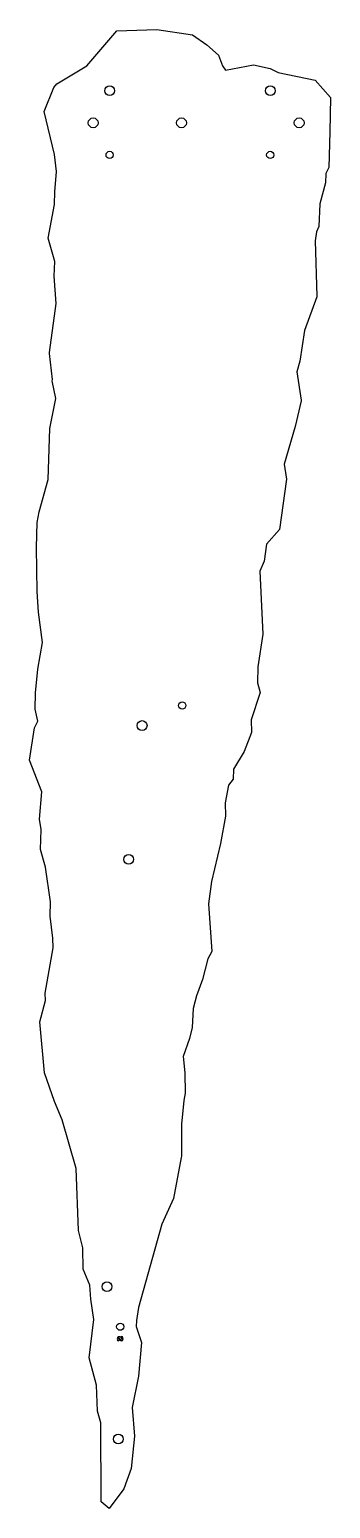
# Model space of a CAD drawing. Header units: millimetres. Extents: x 67 to 441, y 76 to 1919.
import ezdxf

# ---------------------------------------------------------------- set-up
doc = ezdxf.new("R2010")
doc.units = ezdxf.units.MM
doc.linetypes.add('SLD-Durchgehend', pattern=[0])

msp = doc.modelspace()

# ---------------------------------------------------------------- linework, layer by layer
at = {"color": 7, "linetype": 'SLD-Durchgehend', "lineweight": 25}
for p, q in [((137.8, 1873.7), (175.2, 1917.4)), ((175.2, 1917.4), (225.2, 1918.9)), ((225.2, 1918.9), (269.5, 1912.2)), ((269.5, 1912.2), (287.5, 1900.1)), ((287.5, 1900.1), (302, 1887.2)), ((302, 1887.2), (306.7, 1873.9)), ((100.4, 1851.3), (137.8, 1873.7)), ((306.7, 1873.9), (310.6, 1868.4)), ((310.6, 1868.4), (345.3, 1874.9)), ((345.3, 1874.9), (366.1, 1870.4)), ((366.1, 1870.4), (376, 1865.5)), ((376, 1865.5), (422.4, 1856)), ((84.9, 1817), (96.6, 1846.7)), ((96.6, 1846.7), (100.4, 1851.3)), ((422.4, 1856), (441.2, 1834.3)), ((441.2, 1834.3), (440.5, 1791.3)), ((97.7, 1763.4), (84.9, 1817)), ((440.5, 1791.3), (439.2, 1747.2)), ((100.2, 1741.9), (97.7, 1763.4)), ((97.9, 1716.8), (100.2, 1741.9)), ((435.7, 1739.6), (435.3, 1727.8)), ((439.2, 1747.2), (435.7, 1739.6)), ((97.6, 1700.8), (97.9, 1716.8)), ((435.3, 1727.8), (428.2, 1701.8)), ((89.7, 1659.1), (97.6, 1700.8)), ((428.2, 1701.8), (427, 1673.7)), ((97.9, 1629.8), (89.7, 1659.1)), ((424, 1666.9), (422.4, 1655.8)), ((427, 1673.7), (424, 1666.9)), ((422.4, 1655.8), (424.3, 1586.6)), ((97.2, 1611.6), (97.9, 1629.8)), ((99.5, 1577.5), (97.2, 1611.6)), ((424.1, 1585.7), (409.1, 1543.9)), ((424.3, 1586.6), (424.1, 1585.7)), ((91.2, 1516.4), (99.5, 1577.5)), ((409.1, 1543.9), (403, 1505.9)), ((91.3, 1515.2), (91.2, 1516.4)), ((95.3, 1482.9), (91.3, 1515.2)), ((403, 1505.9), (399.2, 1492.3)), ((94.9, 1481.2), (95.3, 1482.9)), ((99.1, 1459.2), (94.9, 1481.2)), ((399.2, 1492.3), (404.9, 1457)), ((91.8, 1421.8), (99.1, 1459.2)), ((404.9, 1456.2), (397.2, 1424.2)), ((404.9, 1457), (404.9, 1456.2)), ((89.8, 1358.4), (91.8, 1421.8)), ((397.2, 1424.2), (383.8, 1377.3)), ((383.8, 1377.3), (386.5, 1358.6)), ((78.7, 1318.1), (89.8, 1358.4)), ((386.5, 1358.6), (377.7, 1296)), ((76, 1304.7), (78.7, 1318.1)), ((75.2, 1273.5), (76, 1304.7)), ((377.7, 1296), (361.7, 1277.5)), ((75.9, 1218.6), (75.2, 1273.5)), ((361.7, 1277.5), (358.6, 1256.4)), ((358.6, 1256.4), (353.3, 1244.1)), ((353.3, 1244.1), (356.9, 1165.7)), ((77.8, 1193), (75.9, 1218.6)), ((82.6, 1155), (77.8, 1193)), ((356.9, 1165.7), (350.7, 1124.9)), ((76.7, 1122), (82.6, 1155)), ((350.7, 1124.9), (350.4, 1104.8)), ((74.1, 1092.6), (76.7, 1122)), ((73.6, 1072), (74.1, 1092.6)), ((353.7, 1092.7), (342.6, 1058.7)), ((350.4, 1104.8), (353.7, 1092.7)), ((76.7, 1057), (73.6, 1072)), ((72.8, 1048.9), (76.7, 1057)), ((342.6, 1058.7), (342.9, 1043)), ((66.6, 1008.6), (72.8, 1048.9)), ((342.9, 1043), (333.7, 1019.4)), ((333.7, 1019.4), (320.4, 997.5)), ((81.7, 968.9), (66.6, 1008.6)), ((320.4, 997.5), (320.2, 985)), ((314.4, 977.2), (310.3, 955.6)), ((320.2, 985), (314.4, 977.2)), ((79, 935.1), (81.7, 968.9)), ((310.3, 955.6), (310.5, 938.8)), ((81.1, 922.1), (79, 935.1)), ((80.3, 897.1), (81.1, 922.1)), ((310.5, 938.8), (304.5, 904.8)), ((304.5, 904.8), (293, 857.5)), ((86.3, 875.2), (80.3, 897.1)), ((92.7, 831.9), (86.3, 875.2)), ((293, 857.5), (289.4, 829.6)), ((92.2, 814.3), (92.7, 831.9)), ((289.4, 829.6), (293.6, 770.1)), ((95.7, 786.6), (92.2, 814.3)), ((86, 718.1), (95.9, 774.7)), ((95.9, 774.7), (95.7, 786.6)), ((288.5, 761.2), (282, 735.2)), ((293.6, 770.1), (288.5, 761.2)), ((282, 735.2), (274.5, 714.8)), ((79.3, 682.4), (86.6, 709.1)), ((86.6, 709.1), (86, 718.1)), ((274.5, 714.8), (270.4, 699.1)), ((85.2, 618.8), (79.3, 682.4)), ((270.4, 699.1), (269, 675.3)), ((269, 675.3), (265.7, 661.6)), ((265.7, 661.6), (258, 639.2)), ((258, 639.2), (259.9, 619)), ((97.7, 583.2), (85.2, 618.8)), ((259.9, 619), (260.5, 593.7)), ((260.5, 593.7), (258.5, 584.6)), ((107.3, 560.3), (97.7, 583.2)), ((258.5, 584.6), (255.7, 555.2)), ((124.4, 499.8), (107.3, 560.3)), ((255.7, 555.2), (255.7, 515.1)), ((127.6, 422.3), (124.4, 499.8)), ((255.5, 513.6), (245.9, 462.3)), ((255.7, 515.1), (255.5, 513.6)), ((245.9, 462.3), (231.2, 430.5)), ((231.2, 430.5), (202.1, 326.6)), ((132.7, 401), (127.6, 422.3)), ((133.5, 374.4), (132.7, 401)), ((141.6, 354.2), (133.5, 374.4)), ((142.9, 336.8), (141.6, 354.2)), ((146.5, 311.4), (142.9, 336.8)), ((202.1, 326.6), (199.6, 310.2)), ((140.9, 263.7), (146.5, 311.4)), ((199.6, 310.2), (199.4, 303)), ((199.4, 303), (205.8, 283)), ((205.8, 283), (202.4, 241)), ((150.1, 229.8), (140.9, 263.7)), ((202.4, 241), (194.3, 201.9)), ((151.2, 197.4), (150.1, 229.8)), ((155.5, 182.9), (151.2, 197.4)), ((194.3, 201.9), (197.3, 166.1)), ((155.7, 84.2), (155.5, 182.9)), ((197.3, 166.1), (193, 126.1)), ((193, 126.1), (183.8, 100.4)), ((183.8, 100.4), (165.6, 76.2)), ((165.6, 76.2), (155.7, 84.2))]:
    msp.add_line(p, q, dxfattribs=at)
at = {"color": 2, "linetype": 'SLD-Durchgehend', "lineweight": 25, "true_color": 0xffff00}
for p, q in [((175.7, 286.6), (176.2, 286.6)), ((176.2, 287.8), (176.7, 290.3)), ((176.7, 290.3), (178.8, 290.3)), ((177.1, 289.8), (176.8, 288.5)), ((178.8, 289.8), (177.1, 289.8)), ((178.8, 290.3), (178.8, 289.8)), ((179.5, 286.6), (179.9, 286.6)), ((180.1, 289.1), (179.7, 289.1)), ((180.9, 287.8), (180.9, 288.3))]:
    msp.add_line(p, q, dxfattribs=at)
at = {"color": 2, "linetype": 'SLD-Durchgehend', "lineweight": 25, "true_color": 0xffff00, "flags": 128}
for points in [[(177.3, 288), (176.7, 287.9), (176.2, 287.8)], [(176.8, 288.5), (177.1, 288.5), (177.4, 288.6)], [(179.9, 286.6), (180.1, 286.2), (180.3, 285.9)], [(180.3, 285.9), (180.8, 285.7), (181.2, 285.7)], [(180.9, 288.3), (181.7, 288.5), (182, 288.7), (182.1, 288.9), (182.2, 289.1)], [(182.4, 286.7), (182.4, 287), (182.3, 287.2), (181.9, 287.6), (180.9, 287.8)], [(182.2, 289.1), (182.1, 289.5), (181.8, 289.8), (181.2, 289.9)], [(182, 288.1), (182.4, 287.9), (182.6, 287.7)], [(182.6, 287.7), (182.8, 287.2), (182.9, 286.8)]]:
    msp.add_lwpolyline(points, dxfattribs=at)
at = {"color": 7, "linetype": 'SLD-Durchgehend', "lineweight": 25}
for centre, radius in [((166.3, 1842.7), 6.12), ((366.3, 1842.7), 6.12), ((145.8, 1802.7), 6.12), ((255.8, 1802.7), 6.12), ((402.3, 1802.7), 6.12), ((166.3, 1762.7), 4.5), ((366.3, 1762.7), 4.5), ((256.7, 1076.7), 4.5), ((206.7, 1051.7), 6.12), ((190, 884.9), 6.12), ((162.9, 352.6), 6.12), ((179.5, 302.6), 4.5), ((177.2, 162.6), 6.12)]:
    msp.add_circle(centre, radius, dxfattribs=at)
at = {"color": 2, "linetype": 'SLD-Durchgehend', "lineweight": 25, "true_color": 0xffff00}
for centre, radius, start, end in [((177.2, 286.7), 1.53, 184.5602, 269.9336), ((177.2, 286.8), 1.09, 190.0307, 271.6915), ((177.3, 286.9), 1.7, 268.364, 2.2254), ((177.4, 286.9), 1.11, 359.9114, 95.1539), ((177.3, 286.9), 1.25, 269.1173, 0.8375), ((177.4, 287), 1.55, 356.9517, 90.8312), ((181.1, 286.8), 1.64, 185.8326, 271.2086), ((181.2, 288.9), 1.51, 90.0685, 171.4129), ((181.2, 288.8), 1.07, 88.8961, 163.7827), ((181.3, 289), 1.38, 3.4177, 93.2713), ((181.2, 286.8), 1.66, 267.488, 358.5314), ((181.3, 286.8), 1.15, 263.7268, 355.7156), ((181.5, 289.1), 1.17, 300.1095, 0.7257)]:
    msp.add_arc(centre, radius, start, end, dxfattribs=at)

doc.saveas('drawing.dxf')
